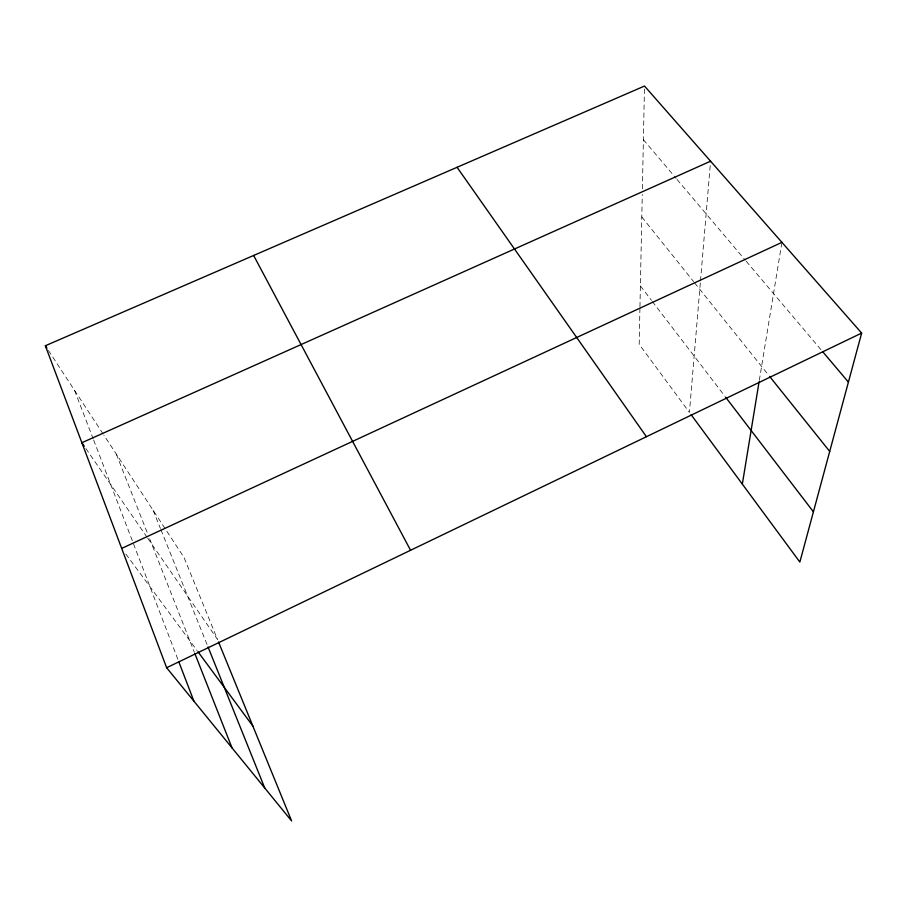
<?xml version="1.0" encoding="UTF-8"?>
<svg xmlns="http://www.w3.org/2000/svg" width="907" height="907" viewBox="0 0 907 907"><rect width="100%" height="100%" fill="white"/><g stroke="black" fill="none" stroke-linecap="round" stroke-linejoin="round"><path stroke-width="0.68" stroke-dasharray="4.54 3.4" d="M639.923 308.142L639.186 344.309L689.422 412.402L700.374 282.326M639.957 306.747L642.269 194.483M642.383 188.86L644.503 86.052M700.487 280.932L710.566 161.208M759.318 380.362L781.687 243.756M643.403 139.667L676.134 178.384M677.041 179.461L745.305 260.184M746.212 261.261L821.935 350.805M641.805 216.966L693.64 281.635M694.513 282.735L768.683 375.26M640.387 285.886L651.487 300.376M652.337 301.487L724.761 396.064M125.846 554.041L197.159 650.625M85.882 448.534L146.9 537.035M147.705 538.202L217.487 639.412L184.03 557.51L103.931 435.19M48.422 350.453L103.149 434.011M153.102 510.278L160.414 528.464M160.936 529.767L207.499 645.614M116.289 454.067L147.614 533.599M149.666 538.803L194.393 652.382M74.567 390.361L93.16 438.795M93.67 440.099L178.271 660.398"/><path stroke-width="1.36" d="M742.334 484.111L759.091 381.745M218.542 642.009L291.612 820.948L166.639 667.733L45.35 345.748L644.503 86.052L861.65 333.073L799.861 562.068L691.1 414.68M166.639 667.733L861.65 333.073M121.685 548.406L781.913 242.373M710.566 161.208L81.879 442.718L84.283 446.21M822.842 351.882L848.419 382.119M769.567 376.371L829.712 451.425M725.611 397.175L813.42 511.831M197.975 651.748L252.894 726.122M457.071 167.296L646.419 436.709M45.35 345.748L46.892 348.095M253.643 255.468L410.565 550.277M208.02 646.918L264.719 787.979M194.914 653.686L231.999 747.867M178.77 661.713L193.928 701.19"/></g></svg>
